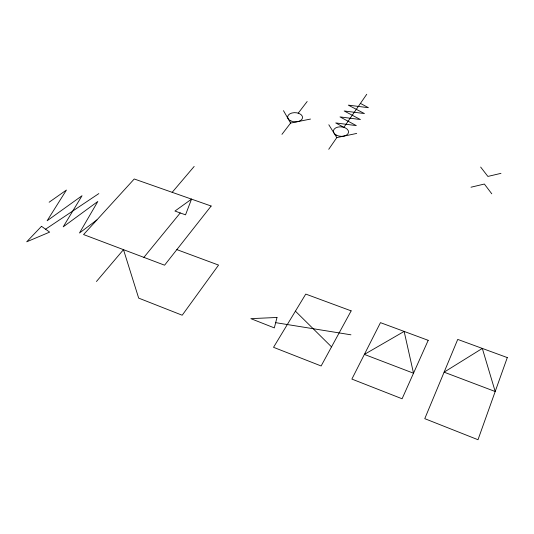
<?xml version="1.0" encoding="UTF-8"?>
<svg xmlns="http://www.w3.org/2000/svg" width="534" height="534" viewBox="0 0 534 534"><rect width="100%" height="100%" fill="white"/><g stroke="black" fill="none" stroke-linecap="round" stroke-linejoin="round"><path stroke-width="0.8" d="M328.73 149.293L336.8 137.605L356.692 133.44M366.738 94.271L343.896 127.339L335.726 122.94L356.318 125.61L339.984 116.906L360.417 119.543L344.176 110.972L364.448 113.568L348.301 105.131L368.413 107.701L360.437 103.389M281.952 134.348L290.609 123.074L310.514 119.062M298.219 113.155L307.157 101.513M143.893 257.368L180.238 212.946M96.44 281.511L123.494 249.652L138.673 298.112L182.201 315.227L218.566 265.084L176.847 249.612M172.182 192.327L194.162 166.448M96.894 219.941L79.473 233.011L97.822 201.472L63.199 226.857L82.042 195.718L47.119 220.776L66.436 190.037L49.141 202.226M45.564 229.206L98.837 193.588M471.001 187.214L484.358 184.036L491.781 193.802M500.965 173.35L487.889 176.427L480.653 167.055M275.671 322.656L350.945 334.811M295.415 311.155L331.527 346.88M328.817 124.762L336.8 137.605M283.467 110.645L290.609 123.074M276.999 317.463L274.329 327.903L250.846 318.644L276.999 317.463M507.3 357.58L477.997 439.729L424.77 418.663L457.731 339.41L507.3 357.58M191.532 199.135L185.532 214.842L174.958 211.057L191.532 199.135M428.201 340.325L402.095 398.771L351.879 379.08L380.462 322.649L428.201 340.325M351.152 310.868L321.128 365.97L273.528 347.314L305.755 294.08L351.152 310.868M211.15 206.031L164.585 265.191L83.564 234.559L134.248 178.983L211.15 206.031M41.505 226.316L26.7 241.815L49.642 232.116L41.505 226.316M482.322 348.422L444.101 372.171L495.198 391.515L482.322 348.422M404.145 331.42L364.375 354.416L413.516 373.213L404.145 331.42M336.52 135.215A7.596 4.746 4.6 0 0 348.515 132.459A7.596 4.746 4.6 0 0 337.902 127.085A7.596 4.746 4.6 0 0 336.52 135.215M290.903 120.964A7.476 4.606 2.4 0 0 302.544 117.78A7.476 4.606 2.4 0 0 291.824 113.028A7.476 4.606 2.4 0 0 290.903 120.964"/></g></svg>
